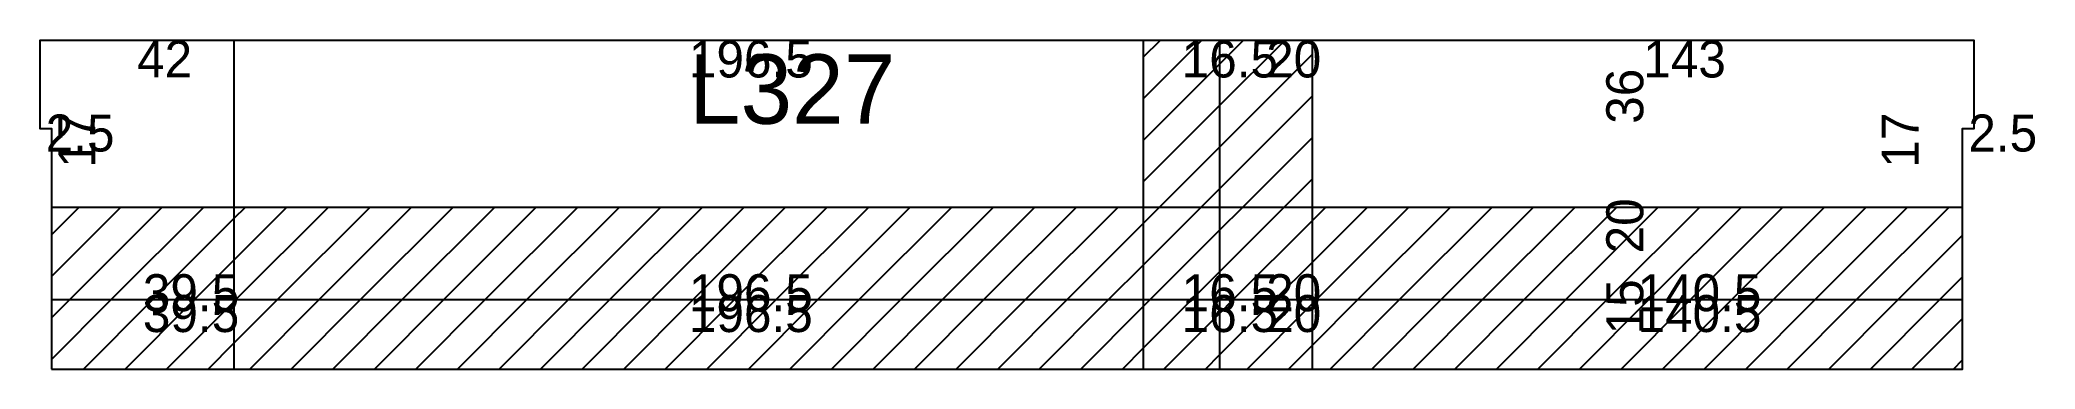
# Model space of a CAD drawing. Extents: x 3167 to 3598, y 1578 to 1649.
import ezdxf

# ---------------------------------------------------------------- set-up
doc = ezdxf.new("R2010")
doc.units = 0
for name, color, linetype in [('3', 3, 'Continuous'), ('4', 4, 'Continuous'), ('9', 9, 'Continuous'), ('Painéis', 200, 'Continuous'), ('REAPROVEITAMENTO', 251, 'Continuous')]:
    doc.layers.add(name, color=color, linetype=linetype)

msp = doc.modelspace()

# ---------------------------------------------------------------- hatches: boundary and pattern name
at = {"layer": 'REAPROVEITAMENTO'}
h = msp.add_hatch(dxfattribs=at)
h.set_pattern_fill('ANSI31', scale=2)
h.paths.add_polyline_path([(3405.57, 1613), (3422.07, 1613), (3422.07, 1649), (3405.57, 1649)])
h = msp.add_hatch(dxfattribs=at)
h.set_pattern_fill('ANSI31', scale=2)
h.paths.add_polyline_path([(3422.07, 1613), (3442.07, 1613), (3442.07, 1649), (3422.07, 1649)])
h = msp.add_hatch(dxfattribs=at)
h.set_pattern_fill('ANSI31', scale=2)
h.paths.add_polyline_path([(3169.57, 1613), (3169.57, 1593), (3209.07, 1593), (3209.07, 1613)])
h = msp.add_hatch(dxfattribs=at)
h.set_pattern_fill('ANSI31', scale=2)
h.paths.add_polyline_path([(3209.07, 1613), (3209.07, 1593), (3405.57, 1593), (3405.57, 1613)])
h = msp.add_hatch(dxfattribs=at)
h.set_pattern_fill('ANSI31', scale=2)
h.paths.add_polyline_path([(3405.57, 1613), (3405.57, 1593), (3422.07, 1593), (3422.07, 1613)])
h = msp.add_hatch(dxfattribs=at)
h.set_pattern_fill('ANSI31', scale=2)
h.paths.add_polyline_path([(3422.07, 1613), (3422.07, 1593), (3442.07, 1593), (3442.07, 1613)])
h = msp.add_hatch(dxfattribs=at)
h.set_pattern_fill('ANSI31', scale=2)
h.paths.add_polyline_path([(3442.07, 1613), (3442.07, 1593), (3582.57, 1593), (3582.57, 1613)])
h = msp.add_hatch(dxfattribs=at)
h.set_pattern_fill('ANSI31', scale=2)
h.paths.add_polyline_path([(3169.57, 1593), (3169.57, 1578), (3209.07, 1578), (3209.07, 1593)])
h = msp.add_hatch(dxfattribs=at)
h.set_pattern_fill('ANSI31', scale=2)
h.paths.add_polyline_path([(3209.07, 1593), (3209.07, 1578), (3405.57, 1578), (3405.57, 1593)])
h = msp.add_hatch(dxfattribs=at)
h.set_pattern_fill('ANSI31', scale=2)
h.paths.add_polyline_path([(3405.57, 1593), (3405.57, 1578), (3422.07, 1578), (3422.07, 1593)])
h = msp.add_hatch(dxfattribs=at)
h.set_pattern_fill('ANSI31', scale=2)
h.paths.add_polyline_path([(3422.07, 1593), (3422.07, 1578), (3442.07, 1578), (3442.07, 1593)])
h = msp.add_hatch(dxfattribs=at)
h.set_pattern_fill('ANSI31', scale=2)
h.paths.add_polyline_path([(3442.07, 1593), (3442.07, 1578), (3582.57, 1578), (3582.57, 1593)])

# ---------------------------------------------------------------- linework, layer by layer
at = {"layer": '3'}
for p, q in [((3585.07, 1649), (3167.07, 1649)), ((3167.07, 1649), (3167.07, 1630)), ((3209.07, 1578), (3209.07, 1649)), ((3405.57, 1578), (3405.57, 1649)), ((3422.07, 1578), (3422.07, 1649)), ((3442.07, 1578), (3442.07, 1649)), ((3585.07, 1630), (3585.07, 1649)), ((3167.07, 1630), (3169.57, 1630)), ((3169.57, 1630), (3169.57, 1578)), ((3582.57, 1578), (3582.57, 1630)), ((3582.57, 1630), (3585.07, 1630)), ((3169.57, 1613), (3582.57, 1613)), ((3169.57, 1593), (3582.57, 1593)), ((3169.57, 1578), (3582.57, 1578))]:
    msp.add_line(p, q, dxfattribs=at)
at = {"layer": '3', "lineweight": 25}
msp.add_lwpolyline([(3169.57, 1578), (3582.57, 1578), (3582.57, 1630), (3585.07, 1630), (3585.07, 1649), (3167.07, 1649), (3167.07, 1630), (3169.57, 1630)], close=True, dxfattribs=at)
at = {"layer": '9'}
for points in [[(3422.07, 1578), (3422.07, 1649), (3422.07, 1578)], [(3442.07, 1578), (3442.07, 1649), (3442.07, 1578)]]:
    msp.add_solid(points, dxfattribs=at)
at = {"layer": 'Painéis', "lineweight": 18}
for p, q in [((3209.07, 1578), (3209.07, 1649)), ((3405.57, 1578), (3405.57, 1649)), ((3422.07, 1578), (3422.07, 1649)), ((3442.07, 1578), (3442.07, 1649)), ((3169.57, 1613), (3582.57, 1613)), ((3169.57, 1593), (3582.57, 1593))]:
    msp.add_line(p, q, dxfattribs=at)

# ---------------------------------------------------------------- texts
at = {"layer": '4'}
msp.add_text('L327', height=15, dxfattribs=at).set_placement((3307.32, 1631))
at = {"layer": 'Painéis'}
for s, p in [('42', (3188.07, 1641)), ('196.5', (3307.32, 1641)), ('16.5', (3413.82, 1641)), ('20', (3432.07, 1641)), ('143', (3513.57, 1641)), ('2.5', (3168.32, 1625)), ('2.5', (3583.82, 1625)), ('39.5', (3189.32, 1590.5)), ('196.5', (3307.32, 1590.5)), ('16.5', (3413.82, 1590.5)), ('20', (3432.07, 1590.5)), ('140.5', (3512.32, 1590.5)), ('39.5', (3189.32, 1586)), ('196.5', (3307.32, 1586)), ('16.5', (3413.82, 1586)), ('20', (3432.07, 1586)), ('140.5', (3512.32, 1586))]:
    msp.add_text(s, height=8, dxfattribs=at).set_placement(p)
for s, p in [('36', (3513.57, 1631)), ('17', (3179.07, 1621.5)), ('17', (3573.07, 1621.5)), ('20', (3513.57, 1603)), ('15', (3513.57, 1585.5))]:
    msp.add_text(s, height=8, rotation=90, dxfattribs=at).set_placement(p)

doc.saveas('drawing.dxf')
